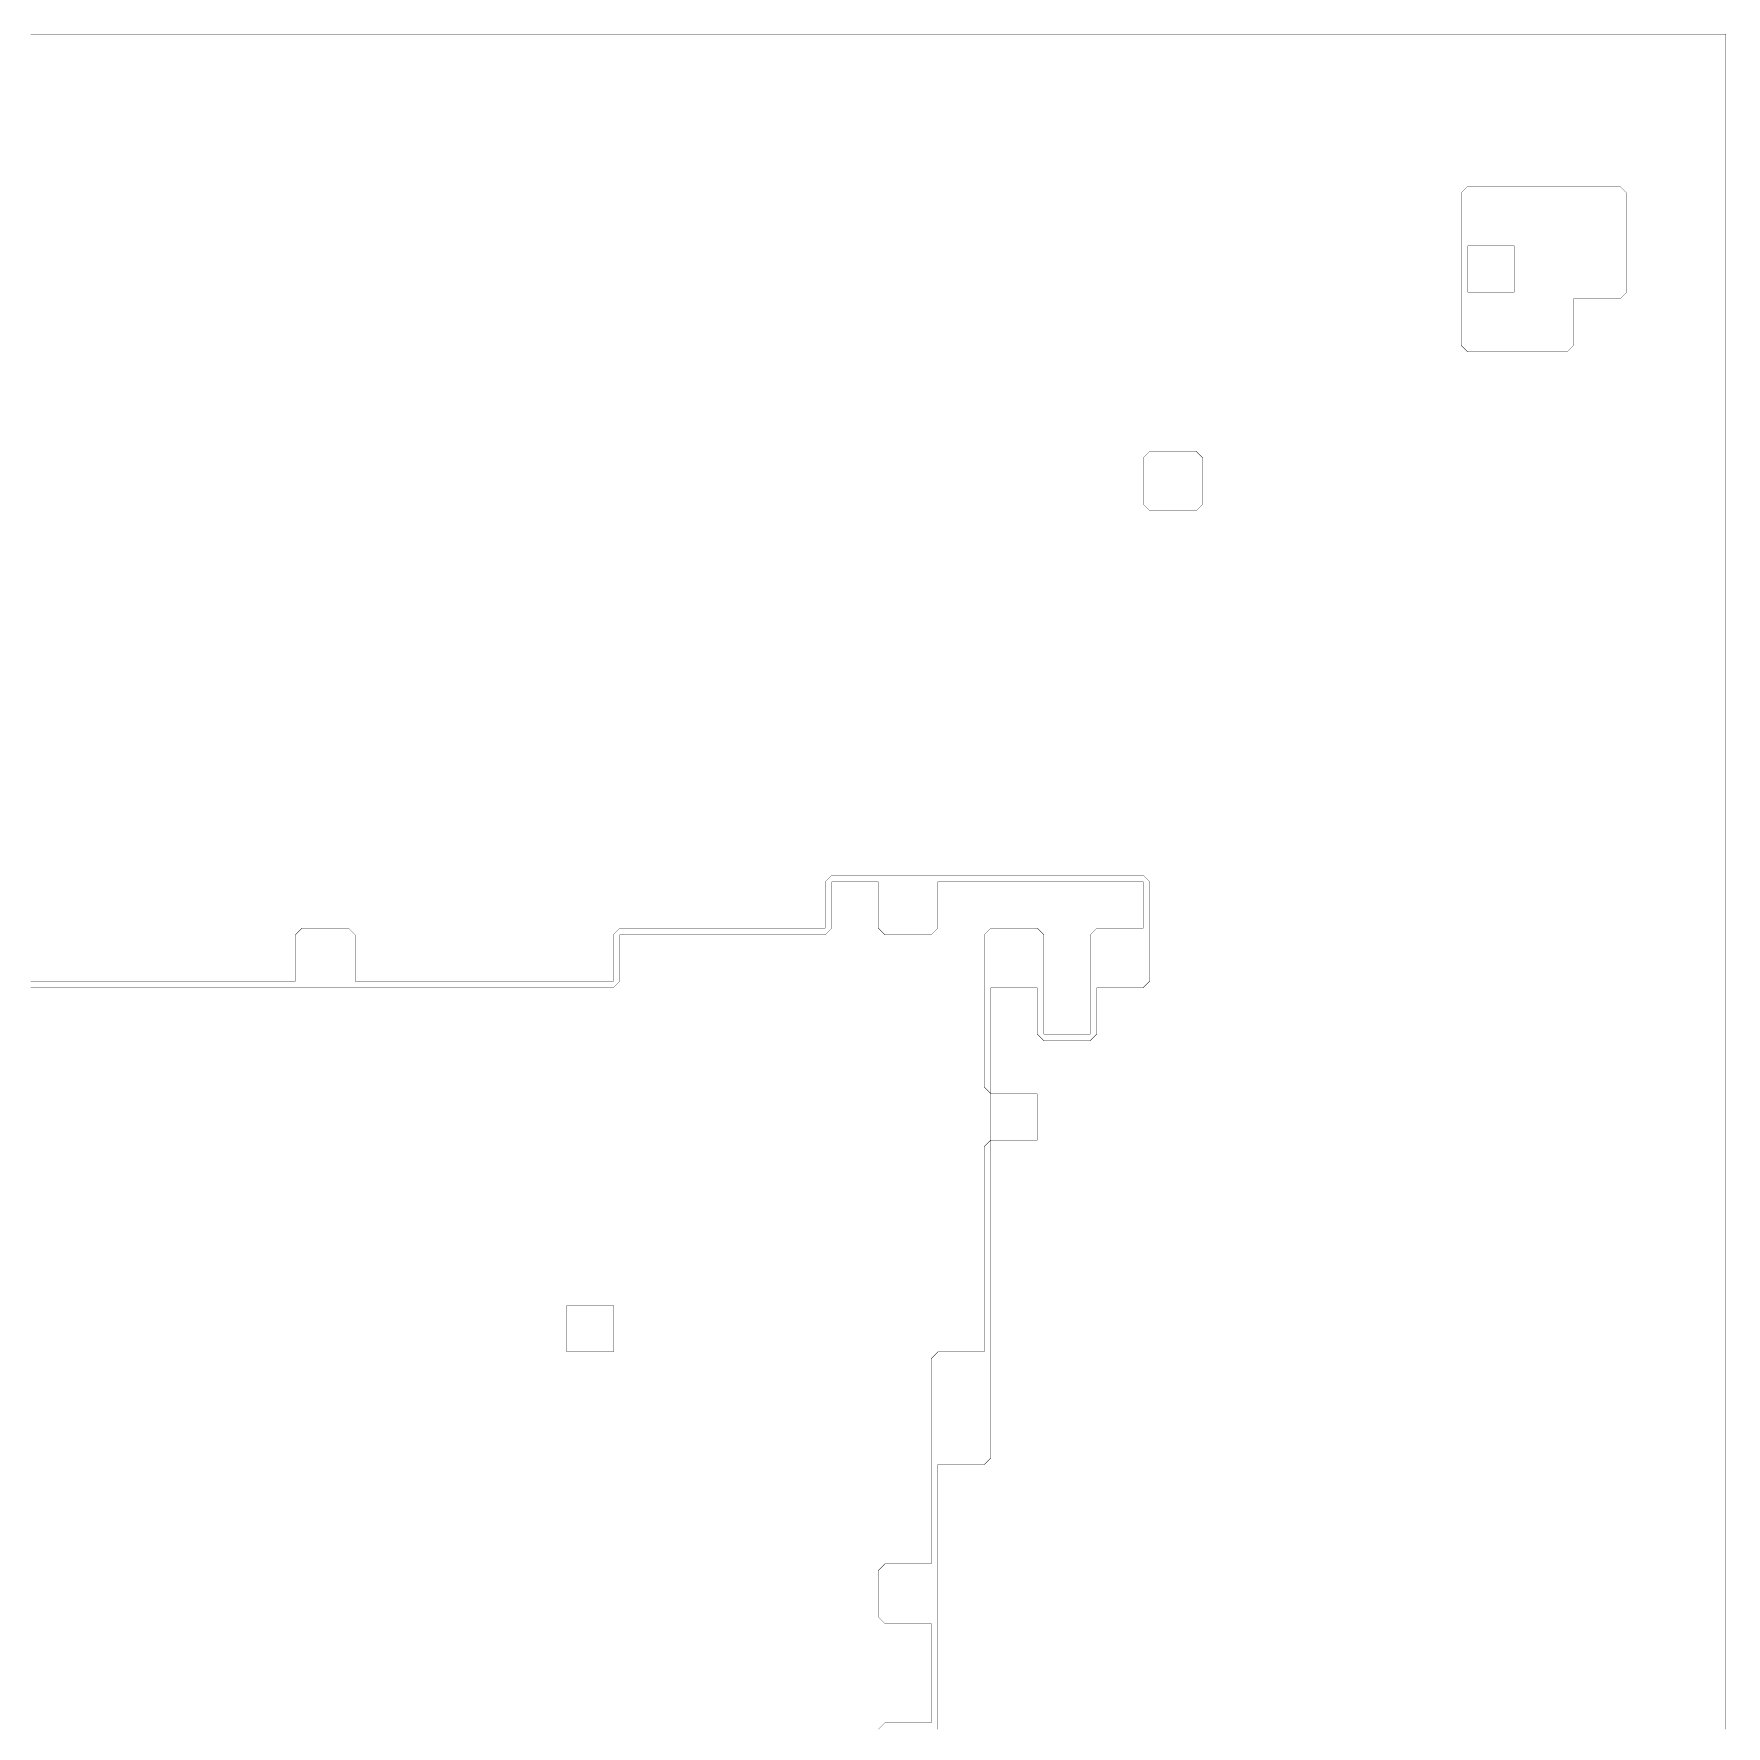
# Model space of a CAD drawing. Header units: metres. Extents: x 0 to 4990, y -4990 to 0.
# Drawn here: x 2495 to 4990, y -2495 to 0 of the extents above; entities that cross this region are included whole.
import ezdxf

# ---------------------------------------------------------------- set-up
doc = ezdxf.new("R2010")
doc.units = ezdxf.units.M
for name, color, linetype in [('conductor', 1, 'Continuous'), ('dielectric', 8, 'Continuous'), ('substrate', 5, 'Continuous')]:
    doc.layers.add(name, color=color, linetype=linetype)

msp = doc.modelspace()

# ---------------------------------------------------------------- linework, layer by layer
at = {"layer": 'conductor', "const_width": 0.5}
msp.add_lwpolyline([(4609.375, -312.5), (4609.375, -322.265625), (4609.375, -332.03125), (4609.375, -341.796875), (4609.375, -351.5625), (4609.375, -361.328125), (4609.375, -371.09375), (4609.375, -380.859375), (4619.140625, -380.859375), (4628.90625, -380.859375), (4638.671875, -380.859375), (4648.4375, -380.859375), (4658.203125, -380.859375), (4667.96875, -380.859375), (4677.734375, -380.859375), (4677.734375, -371.09375), (4677.734375, -361.328125), (4677.734375, -351.5625), (4677.734375, -341.796875), (4677.734375, -332.03125), (4677.734375, -322.265625), (4677.734375, -312.5), (4667.96875, -312.5), (4658.203125, -312.5), (4648.4375, -312.5), (4638.671875, -312.5), (4628.90625, -312.5), (4619.140625, -312.5)], close=True, dxfattribs=at)
msp.add_lwpolyline([(3740.234375, -2500), (3750, -2490.234375), (3759.765625, -2490.234375), (3769.53125, -2490.234375), (3779.296875, -2490.234375), (3789.0625, -2490.234375), (3798.828125, -2490.234375), (3808.59375, -2490.234375), (3818.359375, -2490.234375), (3818.359375, -2480.46875), (3818.359375, -2470.703125), (3818.359375, -2460.9375), (3818.359375, -2451.171875), (3818.359375, -2441.40625), (3818.359375, -2431.640625), (3818.359375, -2421.875), (3818.359375, -2412.109375), (3818.359375, -2402.34375), (3818.359375, -2392.578125), (3818.359375, -2382.8125), (3818.359375, -2373.046875), (3818.359375, -2363.28125), (3818.359375, -2353.515625), (3818.359375, -2343.75), (3808.59375, -2343.75), (3798.828125, -2343.75), (3789.0625, -2343.75), (3779.296875, -2343.75), (3769.53125, -2343.75), (3759.765625, -2343.75), (3750, -2343.75), (3740.234375, -2333.984375), (3740.234375, -2324.21875), (3740.234375, -2314.453125), (3740.234375, -2304.6875), (3740.234375, -2294.921875), (3740.234375, -2285.15625), (3740.234375, -2275.390625), (3740.234375, -2265.625), (3750, -2255.859375), (3759.765625, -2255.859375), (3769.53125, -2255.859375), (3779.296875, -2255.859375), (3789.0625, -2255.859375), (3798.828125, -2255.859375), (3808.59375, -2255.859375), (3818.359375, -2255.859375), (3818.359375, -2246.09375), (3818.359375, -2236.328125), (3818.359375, -2226.5625), (3818.359375, -2216.796875), (3818.359375, -2207.03125), (3818.359375, -2197.265625), (3818.359375, -2187.5), (3818.359375, -2177.734375), (3818.359375, -2167.96875), (3818.359375, -2158.203125), (3818.359375, -2148.4375), (3818.359375, -2138.671875), (3818.359375, -2128.90625), (3818.359375, -2119.140625), (3818.359375, -2109.375), (3818.359375, -2099.609375), (3818.359375, -2089.84375), (3818.359375, -2080.078125), (3818.359375, -2070.3125), (3818.359375, -2060.546875), (3818.359375, -2050.78125), (3818.359375, -2041.015625), (3818.359375, -2031.25), (3818.359375, -2021.484375), (3818.359375, -2011.71875), (3818.359375, -2001.953125), (3818.359375, -1992.1875), (3818.359375, -1982.421875), (3818.359375, -1972.65625), (3818.359375, -1962.890625), (3818.359375, -1953.125), (3828.125, -1943.359375), (3837.890625, -1943.359375), (3847.65625, -1943.359375), (3857.421875, -1943.359375), (3867.1875, -1943.359375), (3876.953125, -1943.359375), (3886.71875, -1943.359375), (3896.484375, -1943.359375), (3896.484375, -1933.59375), (3896.484375, -1923.828125), (3896.484375, -1914.0625), (3896.484375, -1904.296875), (3896.484375, -1894.53125), (3896.484375, -1884.765625), (3896.484375, -1875), (3896.484375, -1865.234375), (3896.484375, -1855.46875), (3896.484375, -1845.703125), (3896.484375, -1835.9375), (3896.484375, -1826.171875), (3896.484375, -1816.40625), (3896.484375, -1806.640625), (3896.484375, -1796.875), (3896.484375, -1787.109375), (3896.484375, -1777.34375), (3896.484375, -1767.578125), (3896.484375, -1757.8125), (3896.484375, -1748.046875), (3896.484375, -1738.28125), (3896.484375, -1728.515625), (3896.484375, -1718.75), (3896.484375, -1708.984375), (3896.484375, -1699.21875), (3896.484375, -1689.453125), (3896.484375, -1679.6875), (3896.484375, -1669.921875), (3896.484375, -1660.15625), (3896.484375, -1650.390625), (3896.484375, -1640.625), (3906.25, -1630.859375), (3916.015625, -1630.859375), (3925.78125, -1630.859375), (3935.546875, -1630.859375), (3945.3125, -1630.859375), (3955.078125, -1630.859375), (3964.84375, -1630.859375), (3974.609375, -1630.859375), (3974.609375, -1621.09375), (3974.609375, -1611.328125), (3974.609375, -1601.5625), (3974.609375, -1591.796875), (3974.609375, -1582.03125), (3974.609375, -1572.265625), (3974.609375, -1562.5), (3964.84375, -1562.5), (3955.078125, -1562.5), (3945.3125, -1562.5), (3935.546875, -1562.5), (3925.78125, -1562.5), (3916.015625, -1562.5), (3906.25, -1562.5), (3896.484375, -1552.734375), (3896.484375, -1542.96875), (3896.484375, -1533.203125), (3896.484375, -1523.4375), (3896.484375, -1513.671875), (3896.484375, -1503.90625), (3896.484375, -1494.140625), (3896.484375, -1484.375), (3896.484375, -1474.609375), (3896.484375, -1464.84375), (3896.484375, -1455.078125), (3896.484375, -1445.3125), (3896.484375, -1435.546875), (3896.484375, -1425.78125), (3896.484375, -1416.015625), (3896.484375, -1406.25), (3896.484375, -1396.484375), (3896.484375, -1386.71875), (3896.484375, -1376.953125), (3896.484375, -1367.1875), (3896.484375, -1357.421875), (3896.484375, -1347.65625), (3896.484375, -1337.890625), (3896.484375, -1328.125), (3906.25, -1318.359375), (3916.015625, -1318.359375), (3925.78125, -1318.359375), (3935.546875, -1318.359375), (3945.3125, -1318.359375), (3955.078125, -1318.359375), (3964.84375, -1318.359375), (3974.609375, -1318.359375), (3984.375, -1328.125), (3984.375, -1337.890625), (3984.375, -1347.65625), (3984.375, -1357.421875), (3984.375, -1367.1875), (3984.375, -1376.953125), (3984.375, -1386.71875), (3984.375, -1396.484375), (3984.375, -1406.25), (3984.375, -1416.015625), (3984.375, -1425.78125), (3984.375, -1435.546875), (3984.375, -1445.3125), (3984.375, -1455.078125), (3984.375, -1464.84375), (3984.375, -1474.609375), (3994.140625, -1474.609375), (4003.90625, -1474.609375), (4013.671875, -1474.609375), (4023.4375, -1474.609375), (4033.203125, -1474.609375), (4042.96875, -1474.609375), (4052.734375, -1474.609375), (4052.734375, -1464.84375), (4052.734375, -1455.078125), (4052.734375, -1445.3125), (4052.734375, -1435.546875), (4052.734375, -1425.78125), (4052.734375, -1416.015625), (4052.734375, -1406.25), (4052.734375, -1396.484375), (4052.734375, -1386.71875), (4052.734375, -1376.953125), (4052.734375, -1367.1875), (4052.734375, -1357.421875), (4052.734375, -1347.65625), (4052.734375, -1337.890625), (4052.734375, -1328.125), (4062.5, -1318.359375), (4072.265625, -1318.359375), (4082.03125, -1318.359375), (4091.796875, -1318.359375), (4101.5625, -1318.359375), (4111.328125, -1318.359375), (4121.09375, -1318.359375), (4130.859375, -1318.359375), (4130.859375, -1308.59375), (4130.859375, -1298.828125), (4130.859375, -1289.0625), (4130.859375, -1279.296875), (4130.859375, -1269.53125), (4130.859375, -1259.765625), (4130.859375, -1250), (4121.09375, -1250), (4111.328125, -1250), (4101.5625, -1250), (4091.796875, -1250), (4082.03125, -1250), (4072.265625, -1250), (4062.5, -1250), (4052.734375, -1250), (4042.96875, -1250), (4033.203125, -1250), (4023.4375, -1250), (4013.671875, -1250), (4003.90625, -1250), (3994.140625, -1250), (3984.375, -1250), (3974.609375, -1250), (3964.84375, -1250), (3955.078125, -1250), (3945.3125, -1250), (3935.546875, -1250), (3925.78125, -1250), (3916.015625, -1250), (3906.25, -1250), (3896.484375, -1250), (3886.71875, -1250), (3876.953125, -1250), (3867.1875, -1250), (3857.421875, -1250), (3847.65625, -1250), (3837.890625, -1250), (3828.125, -1250), (3828.125, -1259.765625), (3828.125, -1269.53125), (3828.125, -1279.296875), (3828.125, -1289.0625), (3828.125, -1298.828125), (3828.125, -1308.59375), (3828.125, -1318.359375), (3818.359375, -1328.125), (3808.59375, -1328.125), (3798.828125, -1328.125), (3789.0625, -1328.125), (3779.296875, -1328.125), (3769.53125, -1328.125), (3759.765625, -1328.125), (3750, -1328.125), (3740.234375, -1318.359375), (3740.234375, -1308.59375), (3740.234375, -1298.828125), (3740.234375, -1289.0625), (3740.234375, -1279.296875), (3740.234375, -1269.53125), (3740.234375, -1259.765625), (3740.234375, -1250), (3730.46875, -1250), (3720.703125, -1250), (3710.9375, -1250), (3701.171875, -1250), (3691.40625, -1250), (3681.640625, -1250), (3671.875, -1250), (3671.875, -1259.765625), (3671.875, -1269.53125), (3671.875, -1279.296875), (3671.875, -1289.0625), (3671.875, -1298.828125), (3671.875, -1308.59375), (3671.875, -1318.359375), (3662.109375, -1328.125), (3652.34375, -1328.125), (3642.578125, -1328.125), (3632.8125, -1328.125), (3623.046875, -1328.125), (3613.28125, -1328.125), (3603.515625, -1328.125), (3593.75, -1328.125), (3583.984375, -1328.125), (3574.21875, -1328.125), (3564.453125, -1328.125), (3554.6875, -1328.125), (3544.921875, -1328.125), (3535.15625, -1328.125), (3525.390625, -1328.125), (3515.625, -1328.125), (3505.859375, -1328.125), (3496.09375, -1328.125), (3486.328125, -1328.125), (3476.5625, -1328.125), (3466.796875, -1328.125), (3457.03125, -1328.125), (3447.265625, -1328.125), (3437.5, -1328.125), (3427.734375, -1328.125), (3417.96875, -1328.125), (3408.203125, -1328.125), (3398.4375, -1328.125), (3388.671875, -1328.125), (3378.90625, -1328.125), (3369.140625, -1328.125), (3359.375, -1328.125), (3359.375, -1337.890625), (3359.375, -1347.65625), (3359.375, -1357.421875), (3359.375, -1367.1875), (3359.375, -1376.953125), (3359.375, -1386.71875), (3359.375, -1396.484375), (3349.609375, -1406.25), (3339.84375, -1406.25), (3330.078125, -1406.25), (3320.3125, -1406.25), (3310.546875, -1406.25), (3300.78125, -1406.25), (3291.015625, -1406.25), (3281.25, -1406.25), (3271.484375, -1406.25), (3261.71875, -1406.25), (3251.953125, -1406.25), (3242.1875, -1406.25), (3232.421875, -1406.25), (3222.65625, -1406.25), (3212.890625, -1406.25), (3203.125, -1406.25), (3193.359375, -1406.25), (3183.59375, -1406.25), (3173.828125, -1406.25), (3164.0625, -1406.25), (3154.296875, -1406.25), (3144.53125, -1406.25), (3134.765625, -1406.25), (3125, -1406.25), (3115.234375, -1406.25), (3105.46875, -1406.25), (3095.703125, -1406.25), (3085.9375, -1406.25), (3076.171875, -1406.25), (3066.40625, -1406.25), (3056.640625, -1406.25), (3046.875, -1406.25), (3037.109375, -1406.25), (3027.34375, -1406.25), (3017.578125, -1406.25), (3007.8125, -1406.25), (2998.046875, -1406.25), (2988.28125, -1406.25), (2978.515625, -1406.25), (2968.75, -1406.25), (2958.984375, -1406.25), (2949.21875, -1406.25), (2939.453125, -1406.25), (2929.6875, -1406.25), (2919.921875, -1406.25), (2910.15625, -1406.25), (2900.390625, -1406.25), (2890.625, -1406.25), (2880.859375, -1406.25), (2871.09375, -1406.25), (2861.328125, -1406.25), (2851.5625, -1406.25), (2841.796875, -1406.25), (2832.03125, -1406.25), (2822.265625, -1406.25), (2812.5, -1406.25), (2802.734375, -1406.25), (2792.96875, -1406.25), (2783.203125, -1406.25), (2773.4375, -1406.25), (2763.671875, -1406.25), (2753.90625, -1406.25), (2744.140625, -1406.25), (2734.375, -1406.25), (2724.609375, -1406.25), (2714.84375, -1406.25), (2705.078125, -1406.25), (2695.3125, -1406.25), (2685.546875, -1406.25), (2675.78125, -1406.25), (2666.015625, -1406.25), (2656.25, -1406.25), (2646.484375, -1406.25), (2636.71875, -1406.25), (2626.953125, -1406.25), (2617.1875, -1406.25), (2607.421875, -1406.25), (2597.65625, -1406.25), (2587.890625, -1406.25), (2578.125, -1406.25), (2568.359375, -1406.25), (2558.59375, -1406.25), (2548.828125, -1406.25), (2539.0625, -1406.25), (2529.296875, -1406.25), (2519.53125, -1406.25), (2509.765625, -1406.25), (2500, -1406.25), (2490.234375, -1406.25)], dxfattribs=at)
at = {"layer": 'dielectric', "const_width": 0.5}
msp.add_lwpolyline([(3906.25, -1562.5), (3906.25, -1572.265625), (3906.25, -1582.03125), (3906.25, -1591.796875), (3906.25, -1601.5625), (3906.25, -1611.328125), (3906.25, -1621.09375), (3906.25, -1630.859375), (3916.015625, -1630.859375), (3925.78125, -1630.859375), (3935.546875, -1630.859375), (3945.3125, -1630.859375), (3955.078125, -1630.859375), (3964.84375, -1630.859375), (3974.609375, -1630.859375), (3974.609375, -1621.09375), (3974.609375, -1611.328125), (3974.609375, -1601.5625), (3974.609375, -1591.796875), (3974.609375, -1582.03125), (3974.609375, -1572.265625), (3974.609375, -1562.5), (3964.84375, -1562.5), (3955.078125, -1562.5), (3945.3125, -1562.5), (3935.546875, -1562.5), (3925.78125, -1562.5), (3916.015625, -1562.5)], close=True, dxfattribs=at)
at = {"layer": 'substrate', "const_width": 0.5}
for points in [[(4990.234375, -2500), (4990.234375, -2490.234375), (4990.234375, -2480.46875), (4990.234375, -2470.703125), (4990.234375, -2460.9375), (4990.234375, -2451.171875), (4990.234375, -2441.40625), (4990.234375, -2431.640625), (4990.234375, -2421.875), (4990.234375, -2412.109375), (4990.234375, -2402.34375), (4990.234375, -2392.578125), (4990.234375, -2382.8125), (4990.234375, -2373.046875), (4990.234375, -2363.28125), (4990.234375, -2353.515625), (4990.234375, -2343.75), (4990.234375, -2333.984375), (4990.234375, -2324.21875), (4990.234375, -2314.453125), (4990.234375, -2304.6875), (4990.234375, -2294.921875), (4990.234375, -2285.15625), (4990.234375, -2275.390625), (4990.234375, -2265.625), (4990.234375, -2255.859375), (4990.234375, -2246.09375), (4990.234375, -2236.328125), (4990.234375, -2226.5625), (4990.234375, -2216.796875), (4990.234375, -2207.03125), (4990.234375, -2197.265625), (4990.234375, -2187.5), (4990.234375, -2177.734375), (4990.234375, -2167.96875), (4990.234375, -2158.203125), (4990.234375, -2148.4375), (4990.234375, -2138.671875), (4990.234375, -2128.90625), (4990.234375, -2119.140625), (4990.234375, -2109.375), (4990.234375, -2099.609375), (4990.234375, -2089.84375), (4990.234375, -2080.078125), (4990.234375, -2070.3125), (4990.234375, -2060.546875), (4990.234375, -2050.78125), (4990.234375, -2041.015625), (4990.234375, -2031.25), (4990.234375, -2021.484375), (4990.234375, -2011.71875), (4990.234375, -2001.953125), (4990.234375, -1992.1875), (4990.234375, -1982.421875), (4990.234375, -1972.65625), (4990.234375, -1962.890625), (4990.234375, -1953.125), (4990.234375, -1943.359375), (4990.234375, -1933.59375), (4990.234375, -1923.828125), (4990.234375, -1914.0625), (4990.234375, -1904.296875), (4990.234375, -1894.53125), (4990.234375, -1884.765625), (4990.234375, -1875), (4990.234375, -1865.234375), (4990.234375, -1855.46875), (4990.234375, -1845.703125), (4990.234375, -1835.9375), (4990.234375, -1826.171875), (4990.234375, -1816.40625), (4990.234375, -1806.640625), (4990.234375, -1796.875), (4990.234375, -1787.109375), (4990.234375, -1777.34375), (4990.234375, -1767.578125), (4990.234375, -1757.8125), (4990.234375, -1748.046875), (4990.234375, -1738.28125), (4990.234375, -1728.515625), (4990.234375, -1718.75), (4990.234375, -1708.984375), (4990.234375, -1699.21875), (4990.234375, -1689.453125), (4990.234375, -1679.6875), (4990.234375, -1669.921875), (4990.234375, -1660.15625), (4990.234375, -1650.390625), (4990.234375, -1640.625), (4990.234375, -1630.859375), (4990.234375, -1621.09375), (4990.234375, -1611.328125), (4990.234375, -1601.5625), (4990.234375, -1591.796875), (4990.234375, -1582.03125), (4990.234375, -1572.265625), (4990.234375, -1562.5), (4990.234375, -1552.734375), (4990.234375, -1542.96875), (4990.234375, -1533.203125), (4990.234375, -1523.4375), (4990.234375, -1513.671875), (4990.234375, -1503.90625), (4990.234375, -1494.140625), (4990.234375, -1484.375), (4990.234375, -1474.609375), (4990.234375, -1464.84375), (4990.234375, -1455.078125), (4990.234375, -1445.3125), (4990.234375, -1435.546875), (4990.234375, -1425.78125), (4990.234375, -1416.015625), (4990.234375, -1406.25), (4990.234375, -1396.484375), (4990.234375, -1386.71875), (4990.234375, -1376.953125), (4990.234375, -1367.1875), (4990.234375, -1357.421875), (4990.234375, -1347.65625), (4990.234375, -1337.890625), (4990.234375, -1328.125), (4990.234375, -1318.359375), (4990.234375, -1308.59375), (4990.234375, -1298.828125), (4990.234375, -1289.0625), (4990.234375, -1279.296875), (4990.234375, -1269.53125), (4990.234375, -1259.765625), (4990.234375, -1250), (4990.234375, -1240.234375), (4990.234375, -1230.46875), (4990.234375, -1220.703125), (4990.234375, -1210.9375), (4990.234375, -1201.171875), (4990.234375, -1191.40625), (4990.234375, -1181.640625), (4990.234375, -1171.875), (4990.234375, -1162.109375), (4990.234375, -1152.34375), (4990.234375, -1142.578125), (4990.234375, -1132.8125), (4990.234375, -1123.046875), (4990.234375, -1113.28125), (4990.234375, -1103.515625), (4990.234375, -1093.75), (4990.234375, -1083.984375), (4990.234375, -1074.21875), (4990.234375, -1064.453125), (4990.234375, -1054.6875), (4990.234375, -1044.921875), (4990.234375, -1035.15625), (4990.234375, -1025.390625), (4990.234375, -1015.625), (4990.234375, -1005.859375), (4990.234375, -996.09375), (4990.234375, -986.328125), (4990.234375, -976.5625), (4990.234375, -966.796875), (4990.234375, -957.03125), (4990.234375, -947.265625), (4990.234375, -937.5), (4990.234375, -927.734375), (4990.234375, -917.96875), (4990.234375, -908.203125), (4990.234375, -898.4375), (4990.234375, -888.671875), (4990.234375, -878.90625), (4990.234375, -869.140625), (4990.234375, -859.375), (4990.234375, -849.609375), (4990.234375, -839.84375), (4990.234375, -830.078125), (4990.234375, -820.3125), (4990.234375, -810.546875), (4990.234375, -800.78125), (4990.234375, -791.015625), (4990.234375, -781.25), (4990.234375, -771.484375), (4990.234375, -761.71875), (4990.234375, -751.953125), (4990.234375, -742.1875), (4990.234375, -732.421875), (4990.234375, -722.65625), (4990.234375, -712.890625), (4990.234375, -703.125), (4990.234375, -693.359375), (4990.234375, -683.59375), (4990.234375, -673.828125), (4990.234375, -664.0625), (4990.234375, -654.296875), (4990.234375, -644.53125), (4990.234375, -634.765625), (4990.234375, -625), (4990.234375, -615.234375), (4990.234375, -605.46875), (4990.234375, -595.703125), (4990.234375, -585.9375), (4990.234375, -576.171875), (4990.234375, -566.40625), (4990.234375, -556.640625), (4990.234375, -546.875), (4990.234375, -537.109375), (4990.234375, -527.34375), (4990.234375, -517.578125), (4990.234375, -507.8125), (4990.234375, -498.046875), (4990.234375, -488.28125), (4990.234375, -478.515625), (4990.234375, -468.75), (4990.234375, -458.984375), (4990.234375, -449.21875), (4990.234375, -439.453125), (4990.234375, -429.6875), (4990.234375, -419.921875), (4990.234375, -410.15625), (4990.234375, -400.390625), (4990.234375, -390.625), (4990.234375, -380.859375), (4990.234375, -371.09375), (4990.234375, -361.328125), (4990.234375, -351.5625), (4990.234375, -341.796875), (4990.234375, -332.03125), (4990.234375, -322.265625), (4990.234375, -312.5), (4990.234375, -302.734375), (4990.234375, -292.96875), (4990.234375, -283.203125), (4990.234375, -273.4375), (4990.234375, -263.671875), (4990.234375, -253.90625), (4990.234375, -244.140625), (4990.234375, -234.375), (4990.234375, -224.609375), (4990.234375, -214.84375), (4990.234375, -205.078125), (4990.234375, -195.3125), (4990.234375, -185.546875), (4990.234375, -175.78125), (4990.234375, -166.015625), (4990.234375, -156.25), (4990.234375, -146.484375), (4990.234375, -136.71875), (4990.234375, -126.953125), (4990.234375, -117.1875), (4990.234375, -107.421875), (4990.234375, -97.65625), (4990.234375, -87.890625), (4990.234375, -78.125), (4990.234375, -68.359375), (4990.234375, -58.59375), (4990.234375, -48.828125), (4990.234375, -39.0625), (4990.234375, -29.296875), (4990.234375, -19.53125), (4990.234375, -9.765625), (4990.234375, 0), (4980.46875, 0), (4970.703125, 0), (4960.9375, 0), (4951.171875, 0), (4941.40625, 0), (4931.640625, 0), (4921.875, 0), (4912.109375, 0), (4902.34375, 0), (4892.578125, 0), (4882.8125, 0), (4873.046875, 0), (4863.28125, 0), (4853.515625, 0), (4843.75, 0), (4833.984375, 0), (4824.21875, 0), (4814.453125, 0), (4804.6875, 0), (4794.921875, 0), (4785.15625, 0), (4775.390625, 0), (4765.625, 0), (4755.859375, 0), (4746.09375, 0), (4736.328125, 0), (4726.5625, 0), (4716.796875, 0), (4707.03125, 0), (4697.265625, 0), (4687.5, 0), (4677.734375, 0), (4667.96875, 0), (4658.203125, 0), (4648.4375, 0), (4638.671875, 0), (4628.90625, 0), (4619.140625, 0), (4609.375, 0), (4599.609375, 0), (4589.84375, 0), (4580.078125, 0), (4570.3125, 0), (4560.546875, 0), (4550.78125, 0), (4541.015625, 0), (4531.25, 0), (4521.484375, 0), (4511.71875, 0), (4501.953125, 0), (4492.1875, 0), (4482.421875, 0), (4472.65625, 0), (4462.890625, 0), (4453.125, 0), (4443.359375, 0), (4433.59375, 0), (4423.828125, 0), (4414.0625, 0), (4404.296875, 0), (4394.53125, 0), (4384.765625, 0), (4375, 0), (4365.234375, 0), (4355.46875, 0), (4345.703125, 0), (4335.9375, 0), (4326.171875, 0), (4316.40625, 0), (4306.640625, 0), (4296.875, 0), (4287.109375, 0), (4277.34375, 0), (4267.578125, 0), (4257.8125, 0), (4248.046875, 0), (4238.28125, 0), (4228.515625, 0), (4218.75, 0), (4208.984375, 0), (4199.21875, 0), (4189.453125, 0), (4179.6875, 0), (4169.921875, 0), (4160.15625, 0), (4150.390625, 0), (4140.625, 0), (4130.859375, 0), (4121.09375, 0), (4111.328125, 0), (4101.5625, 0), (4091.796875, 0), (4082.03125, 0), (4072.265625, 0), (4062.5, 0), (4052.734375, 0), (4042.96875, 0), (4033.203125, 0), (4023.4375, 0), (4013.671875, 0), (4003.90625, 0), (3994.140625, 0), (3984.375, 0), (3974.609375, 0), (3964.84375, 0), (3955.078125, 0), (3945.3125, 0), (3935.546875, 0), (3925.78125, 0), (3916.015625, 0), (3906.25, 0), (3896.484375, 0), (3886.71875, 0), (3876.953125, 0), (3867.1875, 0), (3857.421875, 0), (3847.65625, 0), (3837.890625, 0), (3828.125, 0), (3818.359375, 0), (3808.59375, 0), (3798.828125, 0), (3789.0625, 0), (3779.296875, 0), (3769.53125, 0), (3759.765625, 0), (3750, 0), (3740.234375, 0), (3730.46875, 0), (3720.703125, 0), (3710.9375, 0), (3701.171875, 0), (3691.40625, 0), (3681.640625, 0), (3671.875, 0), (3662.109375, 0), (3652.34375, 0), (3642.578125, 0), (3632.8125, 0), (3623.046875, 0), (3613.28125, 0), (3603.515625, 0), (3593.75, 0), (3583.984375, 0), (3574.21875, 0), (3564.453125, 0), (3554.6875, 0), (3544.921875, 0), (3535.15625, 0), (3525.390625, 0), (3515.625, 0), (3505.859375, 0), (3496.09375, 0), (3486.328125, 0), (3476.5625, 0), (3466.796875, 0), (3457.03125, 0), (3447.265625, 0), (3437.5, 0), (3427.734375, 0), (3417.96875, 0), (3408.203125, 0), (3398.4375, 0), (3388.671875, 0), (3378.90625, 0), (3369.140625, 0), (3359.375, 0), (3349.609375, 0), (3339.84375, 0), (3330.078125, 0), (3320.3125, 0), (3310.546875, 0), (3300.78125, 0), (3291.015625, 0), (3281.25, 0), (3271.484375, 0), (3261.71875, 0), (3251.953125, 0), (3242.1875, 0), (3232.421875, 0), (3222.65625, 0), (3212.890625, 0), (3203.125, 0), (3193.359375, 0), (3183.59375, 0), (3173.828125, 0), (3164.0625, 0), (3154.296875, 0), (3144.53125, 0), (3134.765625, 0), (3125, 0), (3115.234375, 0), (3105.46875, 0), (3095.703125, 0), (3085.9375, 0), (3076.171875, 0), (3066.40625, 0), (3056.640625, 0), (3046.875, 0), (3037.109375, 0), (3027.34375, 0), (3017.578125, 0), (3007.8125, 0), (2998.046875, 0), (2988.28125, 0), (2978.515625, 0), (2968.75, 0), (2958.984375, 0), (2949.21875, 0), (2939.453125, 0), (2929.6875, 0), (2919.921875, 0), (2910.15625, 0), (2900.390625, 0), (2890.625, 0), (2880.859375, 0), (2871.09375, 0), (2861.328125, 0), (2851.5625, 0), (2841.796875, 0), (2832.03125, 0), (2822.265625, 0), (2812.5, 0), (2802.734375, 0), (2792.96875, 0), (2783.203125, 0), (2773.4375, 0), (2763.671875, 0), (2753.90625, 0), (2744.140625, 0), (2734.375, 0), (2724.609375, 0), (2714.84375, 0), (2705.078125, 0), (2695.3125, 0), (2685.546875, 0), (2675.78125, 0), (2666.015625, 0), (2656.25, 0), (2646.484375, 0), (2636.71875, 0), (2626.953125, 0), (2617.1875, 0), (2607.421875, 0), (2597.65625, 0), (2587.890625, 0), (2578.125, 0), (2568.359375, 0), (2558.59375, 0), (2548.828125, 0), (2539.0625, 0), (2529.296875, 0), (2519.53125, 0), (2509.765625, 0), (2500, 0), (2490.234375, 0)], [(2490.234375, -1396.484375), (2500, -1396.484375), (2509.765625, -1396.484375), (2519.53125, -1396.484375), (2529.296875, -1396.484375), (2539.0625, -1396.484375), (2548.828125, -1396.484375), (2558.59375, -1396.484375), (2568.359375, -1396.484375), (2578.125, -1396.484375), (2587.890625, -1396.484375), (2597.65625, -1396.484375), (2607.421875, -1396.484375), (2617.1875, -1396.484375), (2626.953125, -1396.484375), (2636.71875, -1396.484375), (2646.484375, -1396.484375), (2656.25, -1396.484375), (2666.015625, -1396.484375), (2675.78125, -1396.484375), (2685.546875, -1396.484375), (2695.3125, -1396.484375), (2705.078125, -1396.484375), (2714.84375, -1396.484375), (2724.609375, -1396.484375), (2734.375, -1396.484375), (2744.140625, -1396.484375), (2753.90625, -1396.484375), (2763.671875, -1396.484375), (2773.4375, -1396.484375), (2783.203125, -1396.484375), (2792.96875, -1396.484375), (2802.734375, -1396.484375), (2812.5, -1396.484375), (2822.265625, -1396.484375), (2832.03125, -1396.484375), (2841.796875, -1396.484375), (2851.5625, -1396.484375), (2861.328125, -1396.484375), (2871.09375, -1396.484375), (2880.859375, -1396.484375), (2880.859375, -1386.71875), (2880.859375, -1376.953125), (2880.859375, -1367.1875), (2880.859375, -1357.421875), (2880.859375, -1347.65625), (2880.859375, -1337.890625), (2880.859375, -1328.125), (2890.625, -1318.359375), (2900.390625, -1318.359375), (2910.15625, -1318.359375), (2919.921875, -1318.359375), (2929.6875, -1318.359375), (2939.453125, -1318.359375), (2949.21875, -1318.359375), (2958.984375, -1318.359375), (2968.75, -1328.125), (2968.75, -1337.890625), (2968.75, -1347.65625), (2968.75, -1357.421875), (2968.75, -1367.1875), (2968.75, -1376.953125), (2968.75, -1386.71875), (2968.75, -1396.484375), (2978.515625, -1396.484375), (2988.28125, -1396.484375), (2998.046875, -1396.484375), (3007.8125, -1396.484375), (3017.578125, -1396.484375), (3027.34375, -1396.484375), (3037.109375, -1396.484375), (3046.875, -1396.484375), (3056.640625, -1396.484375), (3066.40625, -1396.484375), (3076.171875, -1396.484375), (3085.9375, -1396.484375), (3095.703125, -1396.484375), (3105.46875, -1396.484375), (3115.234375, -1396.484375), (3125, -1396.484375), (3134.765625, -1396.484375), (3144.53125, -1396.484375), (3154.296875, -1396.484375), (3164.0625, -1396.484375), (3173.828125, -1396.484375), (3183.59375, -1396.484375), (3193.359375, -1396.484375), (3203.125, -1396.484375), (3212.890625, -1396.484375), (3222.65625, -1396.484375), (3232.421875, -1396.484375), (3242.1875, -1396.484375), (3251.953125, -1396.484375), (3261.71875, -1396.484375), (3271.484375, -1396.484375), (3281.25, -1396.484375), (3291.015625, -1396.484375), (3300.78125, -1396.484375), (3310.546875, -1396.484375), (3320.3125, -1396.484375), (3330.078125, -1396.484375), (3339.84375, -1396.484375), (3349.609375, -1396.484375), (3349.609375, -1386.71875), (3349.609375, -1376.953125), (3349.609375, -1367.1875), (3349.609375, -1357.421875), (3349.609375, -1347.65625), (3349.609375, -1337.890625), (3349.609375, -1328.125), (3359.375, -1318.359375), (3369.140625, -1318.359375), (3378.90625, -1318.359375), (3388.671875, -1318.359375), (3398.4375, -1318.359375), (3408.203125, -1318.359375), (3417.96875, -1318.359375), (3427.734375, -1318.359375), (3437.5, -1318.359375), (3447.265625, -1318.359375), (3457.03125, -1318.359375), (3466.796875, -1318.359375), (3476.5625, -1318.359375), (3486.328125, -1318.359375), (3496.09375, -1318.359375), (3505.859375, -1318.359375), (3515.625, -1318.359375), (3525.390625, -1318.359375), (3535.15625, -1318.359375), (3544.921875, -1318.359375), (3554.6875, -1318.359375), (3564.453125, -1318.359375), (3574.21875, -1318.359375), (3583.984375, -1318.359375), (3593.75, -1318.359375), (3603.515625, -1318.359375), (3613.28125, -1318.359375), (3623.046875, -1318.359375), (3632.8125, -1318.359375), (3642.578125, -1318.359375), (3652.34375, -1318.359375), (3662.109375, -1318.359375), (3662.109375, -1308.59375), (3662.109375, -1298.828125), (3662.109375, -1289.0625), (3662.109375, -1279.296875), (3662.109375, -1269.53125), (3662.109375, -1259.765625), (3662.109375, -1250), (3671.875, -1240.234375), (3681.640625, -1240.234375), (3691.40625, -1240.234375), (3701.171875, -1240.234375), (3710.9375, -1240.234375), (3720.703125, -1240.234375), (3730.46875, -1240.234375), (3740.234375, -1240.234375), (3750, -1240.234375), (3759.765625, -1240.234375), (3769.53125, -1240.234375), (3779.296875, -1240.234375), (3789.0625, -1240.234375), (3798.828125, -1240.234375), (3808.59375, -1240.234375), (3818.359375, -1240.234375), (3828.125, -1240.234375), (3837.890625, -1240.234375), (3847.65625, -1240.234375), (3857.421875, -1240.234375), (3867.1875, -1240.234375), (3876.953125, -1240.234375), (3886.71875, -1240.234375), (3896.484375, -1240.234375), (3906.25, -1240.234375), (3916.015625, -1240.234375), (3925.78125, -1240.234375), (3935.546875, -1240.234375), (3945.3125, -1240.234375), (3955.078125, -1240.234375), (3964.84375, -1240.234375), (3974.609375, -1240.234375), (3984.375, -1240.234375), (3994.140625, -1240.234375), (4003.90625, -1240.234375), (4013.671875, -1240.234375), (4023.4375, -1240.234375), (4033.203125, -1240.234375), (4042.96875, -1240.234375), (4052.734375, -1240.234375), (4062.5, -1240.234375), (4072.265625, -1240.234375), (4082.03125, -1240.234375), (4091.796875, -1240.234375), (4101.5625, -1240.234375), (4111.328125, -1240.234375), (4121.09375, -1240.234375), (4130.859375, -1240.234375), (4140.625, -1250), (4140.625, -1259.765625), (4140.625, -1269.53125), (4140.625, -1279.296875), (4140.625, -1289.0625), (4140.625, -1298.828125), (4140.625, -1308.59375), (4140.625, -1318.359375), (4140.625, -1328.125), (4140.625, -1337.890625), (4140.625, -1347.65625), (4140.625, -1357.421875), (4140.625, -1367.1875), (4140.625, -1376.953125), (4140.625, -1386.71875), (4140.625, -1396.484375), (4130.859375, -1406.25), (4121.09375, -1406.25), (4111.328125, -1406.25), (4101.5625, -1406.25), (4091.796875, -1406.25), (4082.03125, -1406.25), (4072.265625, -1406.25), (4062.5, -1406.25), (4062.5, -1416.015625), (4062.5, -1425.78125), (4062.5, -1435.546875), (4062.5, -1445.3125), (4062.5, -1455.078125), (4062.5, -1464.84375), (4062.5, -1474.609375), (4052.734375, -1484.375), (4042.96875, -1484.375), (4033.203125, -1484.375), (4023.4375, -1484.375), (4013.671875, -1484.375), (4003.90625, -1484.375), (3994.140625, -1484.375), (3984.375, -1484.375), (3974.609375, -1474.609375), (3974.609375, -1464.84375), (3974.609375, -1455.078125), (3974.609375, -1445.3125), (3974.609375, -1435.546875), (3974.609375, -1425.78125), (3974.609375, -1416.015625), (3974.609375, -1406.25), (3964.84375, -1406.25), (3955.078125, -1406.25), (3945.3125, -1406.25), (3935.546875, -1406.25), (3925.78125, -1406.25), (3916.015625, -1406.25), (3906.25, -1406.25), (3906.25, -1416.015625), (3906.25, -1425.78125), (3906.25, -1435.546875), (3906.25, -1445.3125), (3906.25, -1455.078125), (3906.25, -1464.84375), (3906.25, -1474.609375), (3906.25, -1484.375), (3906.25, -1494.140625), (3906.25, -1503.90625), (3906.25, -1513.671875), (3906.25, -1523.4375), (3906.25, -1533.203125), (3906.25, -1542.96875), (3906.25, -1552.734375), (3906.25, -1562.5), (3906.25, -1572.265625), (3906.25, -1582.03125), (3906.25, -1591.796875), (3906.25, -1601.5625), (3906.25, -1611.328125), (3906.25, -1621.09375), (3906.25, -1630.859375), (3906.25, -1640.625), (3906.25, -1650.390625), (3906.25, -1660.15625), (3906.25, -1669.921875), (3906.25, -1679.6875), (3906.25, -1689.453125), (3906.25, -1699.21875), (3906.25, -1708.984375), (3906.25, -1718.75), (3906.25, -1728.515625), (3906.25, -1738.28125), (3906.25, -1748.046875), (3906.25, -1757.8125), (3906.25, -1767.578125), (3906.25, -1777.34375), (3906.25, -1787.109375), (3906.25, -1796.875), (3906.25, -1806.640625), (3906.25, -1816.40625), (3906.25, -1826.171875), (3906.25, -1835.9375), (3906.25, -1845.703125), (3906.25, -1855.46875), (3906.25, -1865.234375), (3906.25, -1875), (3906.25, -1884.765625), (3906.25, -1894.53125), (3906.25, -1904.296875), (3906.25, -1914.0625), (3906.25, -1923.828125), (3906.25, -1933.59375), (3906.25, -1943.359375), (3906.25, -1953.125), (3906.25, -1962.890625), (3906.25, -1972.65625), (3906.25, -1982.421875), (3906.25, -1992.1875), (3906.25, -2001.953125), (3906.25, -2011.71875), (3906.25, -2021.484375), (3906.25, -2031.25), (3906.25, -2041.015625), (3906.25, -2050.78125), (3906.25, -2060.546875), (3906.25, -2070.3125), (3906.25, -2080.078125), (3906.25, -2089.84375), (3906.25, -2099.609375), (3896.484375, -2109.375), (3886.71875, -2109.375), (3876.953125, -2109.375), (3867.1875, -2109.375), (3857.421875, -2109.375), (3847.65625, -2109.375), (3837.890625, -2109.375), (3828.125, -2109.375), (3828.125, -2119.140625), (3828.125, -2128.90625), (3828.125, -2138.671875), (3828.125, -2148.4375), (3828.125, -2158.203125), (3828.125, -2167.96875), (3828.125, -2177.734375), (3828.125, -2187.5), (3828.125, -2197.265625), (3828.125, -2207.03125), (3828.125, -2216.796875), (3828.125, -2226.5625), (3828.125, -2236.328125), (3828.125, -2246.09375), (3828.125, -2255.859375), (3828.125, -2265.625), (3828.125, -2275.390625), (3828.125, -2285.15625), (3828.125, -2294.921875), (3828.125, -2304.6875), (3828.125, -2314.453125), (3828.125, -2324.21875), (3828.125, -2333.984375), (3828.125, -2343.75), (3828.125, -2353.515625), (3828.125, -2363.28125), (3828.125, -2373.046875), (3828.125, -2382.8125), (3828.125, -2392.578125), (3828.125, -2402.34375), (3828.125, -2412.109375), (3828.125, -2421.875), (3828.125, -2431.640625), (3828.125, -2441.40625), (3828.125, -2451.171875), (3828.125, -2460.9375), (3828.125, -2470.703125), (3828.125, -2480.46875), (3828.125, -2490.234375), (3828.125, -2500)]]:
    msp.add_lwpolyline(points, dxfattribs=at)
for points in [[(4599.609375, -234.375), (4609.375, -224.609375), (4619.140625, -224.609375), (4628.90625, -224.609375), (4638.671875, -224.609375), (4648.4375, -224.609375), (4658.203125, -224.609375), (4667.96875, -224.609375), (4677.734375, -224.609375), (4687.5, -224.609375), (4697.265625, -224.609375), (4707.03125, -224.609375), (4716.796875, -224.609375), (4726.5625, -224.609375), (4736.328125, -224.609375), (4746.09375, -224.609375), (4755.859375, -224.609375), (4765.625, -224.609375), (4775.390625, -224.609375), (4785.15625, -224.609375), (4794.921875, -224.609375), (4804.6875, -224.609375), (4814.453125, -224.609375), (4824.21875, -224.609375), (4833.984375, -224.609375), (4843.75, -234.375), (4843.75, -244.140625), (4843.75, -253.90625), (4843.75, -263.671875), (4843.75, -273.4375), (4843.75, -283.203125), (4843.75, -292.96875), (4843.75, -302.734375), (4843.75, -312.5), (4843.75, -322.265625), (4843.75, -332.03125), (4843.75, -341.796875), (4843.75, -351.5625), (4843.75, -361.328125), (4843.75, -371.09375), (4843.75, -380.859375), (4833.984375, -390.625), (4824.21875, -390.625), (4814.453125, -390.625), (4804.6875, -390.625), (4794.921875, -390.625), (4785.15625, -390.625), (4775.390625, -390.625), (4765.625, -390.625), (4765.625, -400.390625), (4765.625, -410.15625), (4765.625, -419.921875), (4765.625, -429.6875), (4765.625, -439.453125), (4765.625, -449.21875), (4765.625, -458.984375), (4755.859375, -468.75), (4746.09375, -468.75), (4736.328125, -468.75), (4726.5625, -468.75), (4716.796875, -468.75), (4707.03125, -468.75), (4697.265625, -468.75), (4687.5, -468.75), (4677.734375, -468.75), (4667.96875, -468.75), (4658.203125, -468.75), (4648.4375, -468.75), (4638.671875, -468.75), (4628.90625, -468.75), (4619.140625, -468.75), (4609.375, -468.75), (4599.609375, -458.984375), (4599.609375, -449.21875), (4599.609375, -439.453125), (4599.609375, -429.6875), (4599.609375, -419.921875), (4599.609375, -410.15625), (4599.609375, -400.390625), (4599.609375, -390.625), (4599.609375, -380.859375), (4599.609375, -371.09375), (4599.609375, -361.328125), (4599.609375, -351.5625), (4599.609375, -341.796875), (4599.609375, -332.03125), (4599.609375, -322.265625), (4599.609375, -312.5), (4599.609375, -302.734375), (4599.609375, -292.96875), (4599.609375, -283.203125), (4599.609375, -273.4375), (4599.609375, -263.671875), (4599.609375, -253.90625), (4599.609375, -244.140625)], [(4130.859375, -625), (4140.625, -615.234375), (4150.390625, -615.234375), (4160.15625, -615.234375), (4169.921875, -615.234375), (4179.6875, -615.234375), (4189.453125, -615.234375), (4199.21875, -615.234375), (4208.984375, -615.234375), (4218.75, -625), (4218.75, -634.765625), (4218.75, -644.53125), (4218.75, -654.296875), (4218.75, -664.0625), (4218.75, -673.828125), (4218.75, -683.59375), (4218.75, -693.359375), (4208.984375, -703.125), (4199.21875, -703.125), (4189.453125, -703.125), (4179.6875, -703.125), (4169.921875, -703.125), (4160.15625, -703.125), (4150.390625, -703.125), (4140.625, -703.125), (4130.859375, -693.359375), (4130.859375, -683.59375), (4130.859375, -673.828125), (4130.859375, -664.0625), (4130.859375, -654.296875), (4130.859375, -644.53125), (4130.859375, -634.765625)], [(3281.25, -1875), (3281.25, -1884.765625), (3281.25, -1894.53125), (3281.25, -1904.296875), (3281.25, -1914.0625), (3281.25, -1923.828125), (3281.25, -1933.59375), (3281.25, -1943.359375), (3291.015625, -1943.359375), (3300.78125, -1943.359375), (3310.546875, -1943.359375), (3320.3125, -1943.359375), (3330.078125, -1943.359375), (3339.84375, -1943.359375), (3349.609375, -1943.359375), (3349.609375, -1933.59375), (3349.609375, -1923.828125), (3349.609375, -1914.0625), (3349.609375, -1904.296875), (3349.609375, -1894.53125), (3349.609375, -1884.765625), (3349.609375, -1875), (3339.84375, -1875), (3330.078125, -1875), (3320.3125, -1875), (3310.546875, -1875), (3300.78125, -1875), (3291.015625, -1875)]]:
    msp.add_lwpolyline(points, close=True, dxfattribs=at)

doc.saveas('drawing.dxf')
